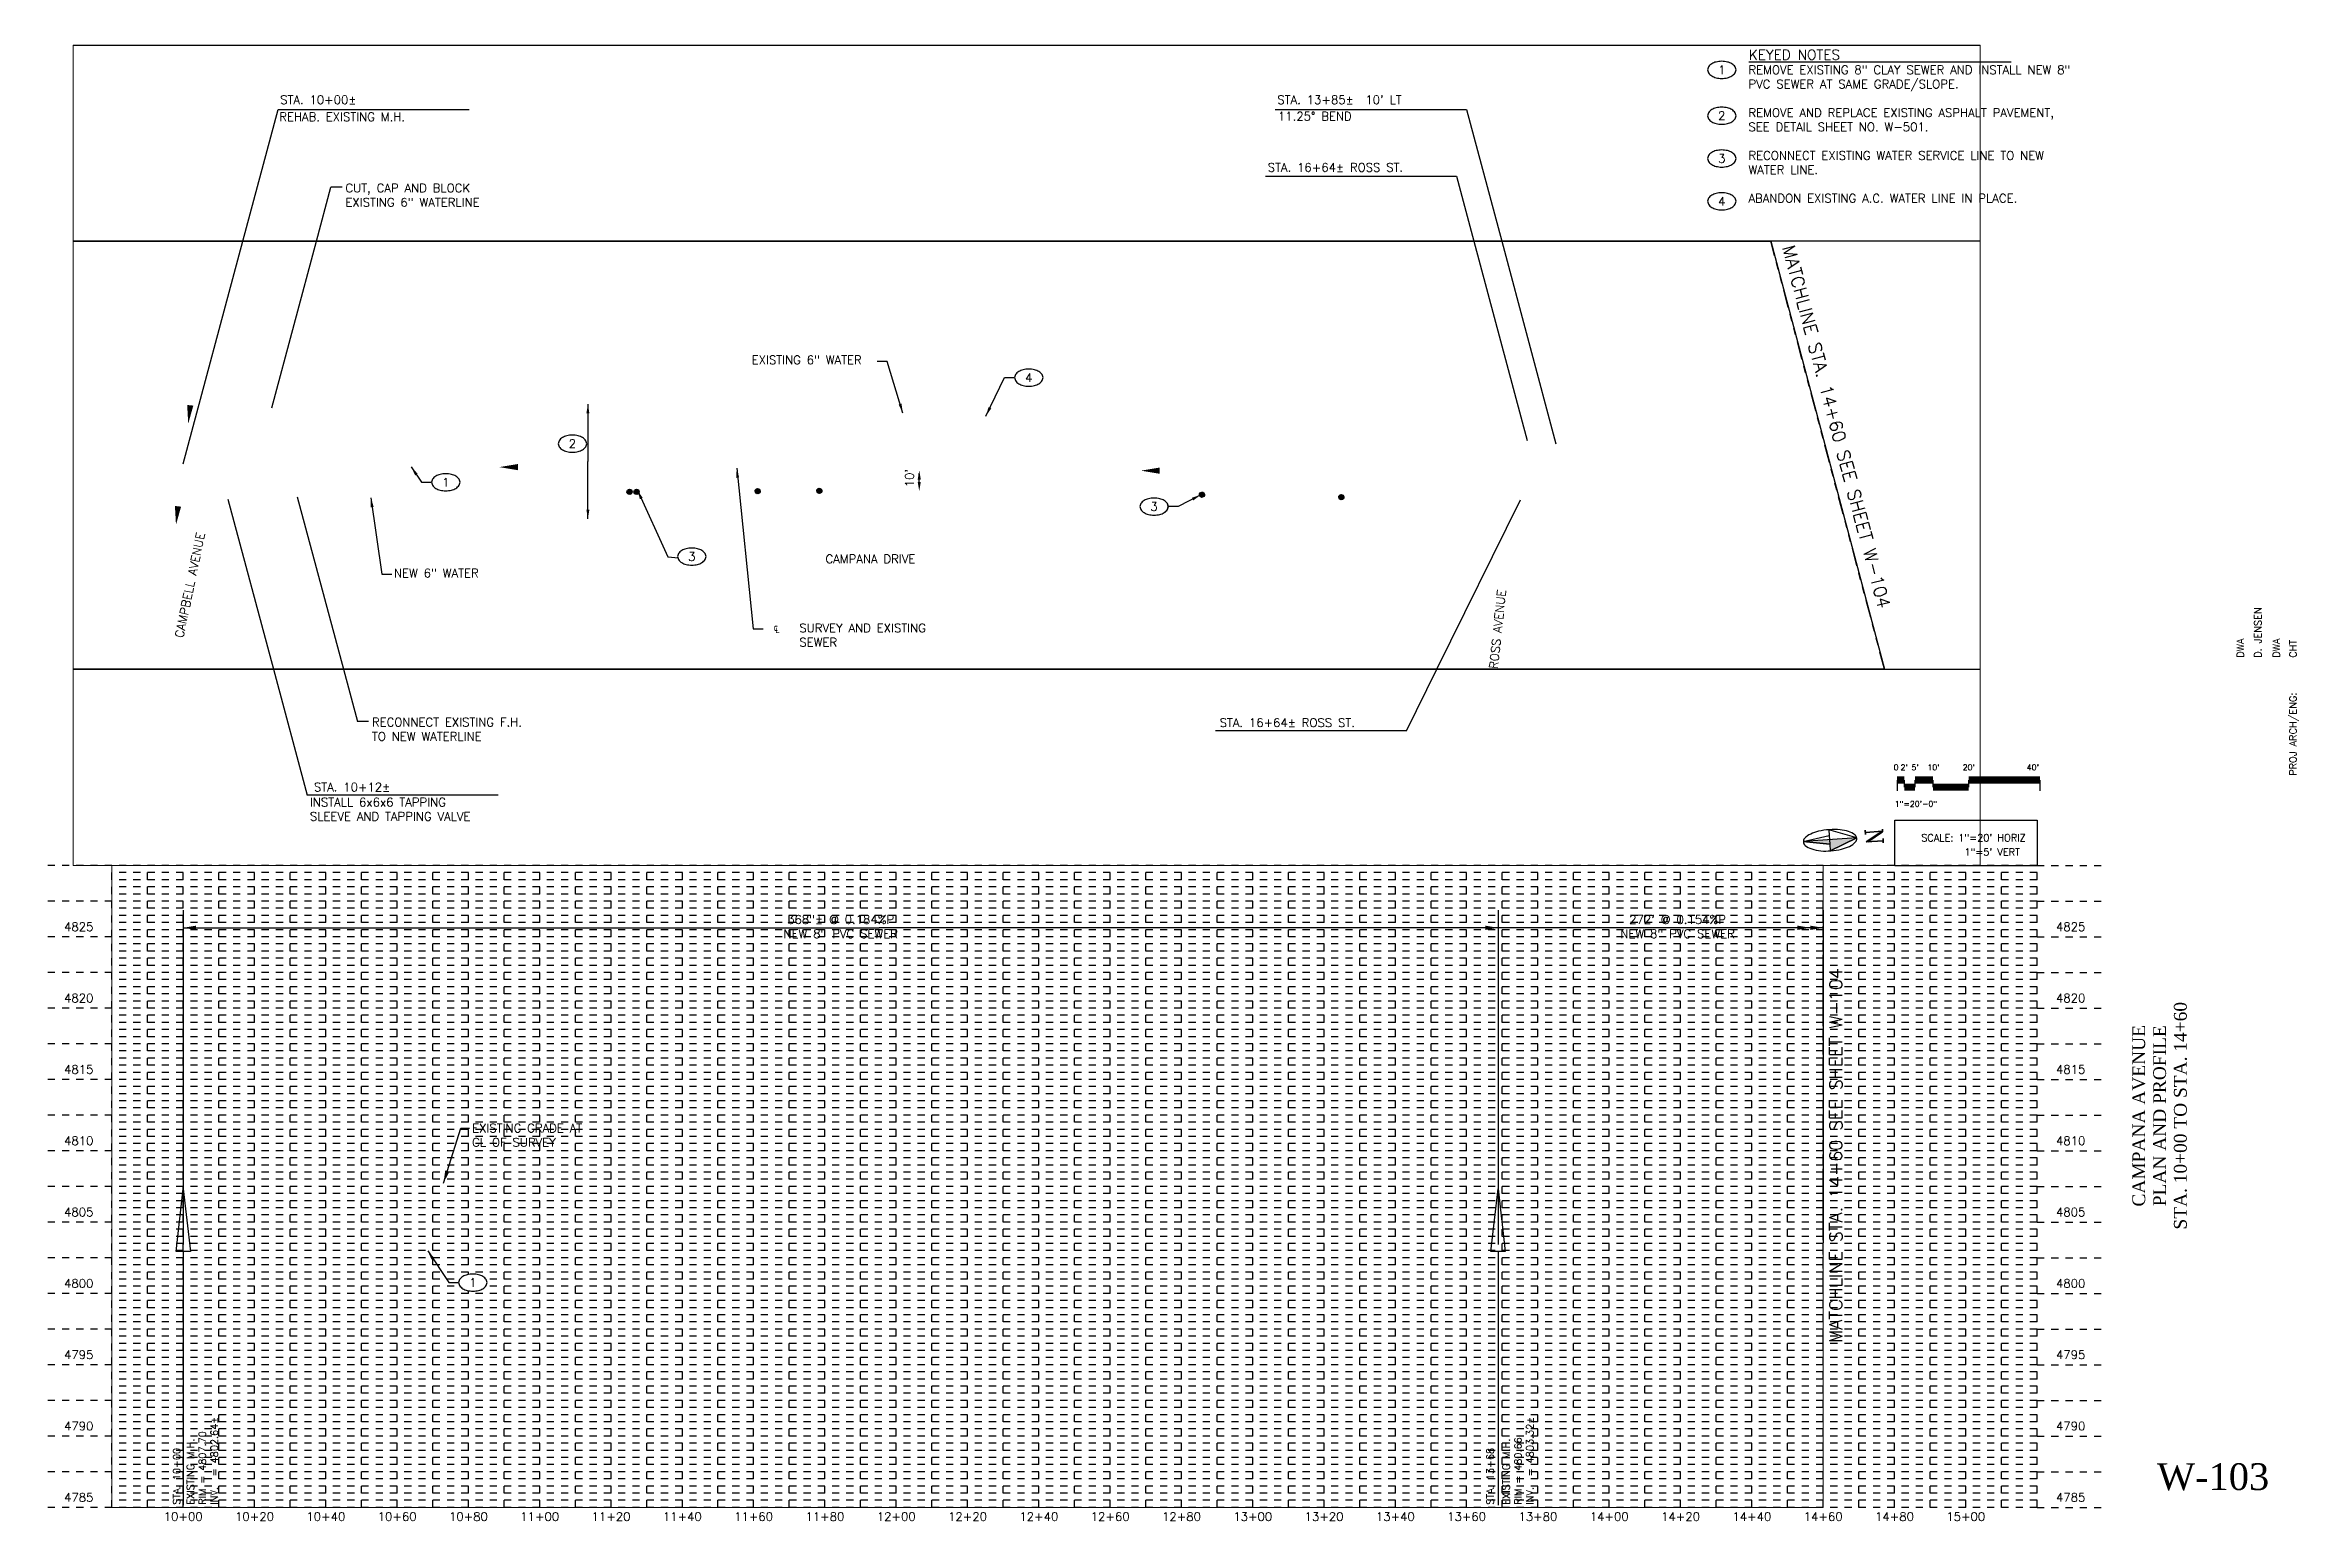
# Paper-space layout 'Layout1' of a CAD drawing. Extents: x 2.6 to 34.2, y 1.7 to 22.4.
# The model-space entities are those that its viewports show. They can reach past a viewport. Long polylines and large blocks are cut down to what shows.
import ezdxf
from ezdxf.enums import TextEntityAlignment as Align

# ---------------------------------------------------------------- set-up
doc = ezdxf.new("R2010")
doc.units = 0
doc.header["$MEASUREMENT"] = 0
doc.set_wipeout_variables(frame=1)
for name, pattern in [('2D3', [0.5625, 0.25, -0.0625, 0.0625, -0.0625, 0.0625, -0.0625]), ('CL3', [0.4375, 0.25, -0.0625, 0.0625, -0.0625]), ('GRID2', [0.033333, 0, -0.033333]), ('GRID3', [0.05, 0, -0.05]), ('GRID4', [0.1, 0, -0.1])]:
    doc.linetypes.add(name, pattern=pattern)
for name, color, linetype in [('C-TEXT-MISC-MEDI', 2, 'Continuous'), ('G-ANNO-GENL-HEVY', 3, 'Continuous'), ('G-ANNO-GENL-XHVY', 4, 'Continuous'), ('G-ANNO-NRTH-GEN1', 1, 'Continuous'), ('G-ANNO-NRTH-GEN4', 4, 'Continuous'), ('G-ANNO-NRTH-GENL-LITE', 1, 'Continuous'), ('G-ANNO-NRTH-TEXT-HEVY', 3, 'Continuous'), ('G-ANNO-PP-TEXT', 2, 'Continuous'), ('G-ANNO-SCL1', 1, 'Continuous'), ('G-ANNO-TXT1', 1, 'Continuous'), ('G-PANP-GRID-HALF', 2, 'GRID3'), ('G-PANP-GRID-INCH', 2, 'GRID2'), ('G-PANP-GRID-TNTH', 2, 'GRID4'), ('G-TTLB-TEXT-HEVY', 3, 'Continuous'), ('G-TTLB-TXT1', 1, 'Continuous'), ('G-TTLB-TXT3', 3, 'Continuous'), ('G-TTLB-TXT4', 4, 'Continuous')]:
    doc.layers.add(name, color=color, linetype=linetype)
doc.styles.add('10', font='ROMANS.shx', dxfattribs={"height": 0.1})
doc.styles.add('12', font='romans.shx', dxfattribs={"height": 6})
doc.styles.add('14', font='ROMANS.shx', dxfattribs={"height": 0.14})
doc.styles.add('18', font='ROMANS', dxfattribs={"height": 0.18})
doc.styles.add('18TTLBLK', font='times.ttf', dxfattribs={"height": 0.18})
doc.styles.add('24NORTH', font='COMPLEX', dxfattribs={"height": 0.24})
doc.styles.add('37TTLBLK', font='times.ttf', dxfattribs={"height": 0.375})
doc.styles.add('ROMANS', font='romans.shx')
doc.dimstyles.new('DIMS', dxfattribs={"dimtxt": 0.1, "dimasz": 2.6, "dimexe": 0.13, "dimexo": 0.0625, "dimgap": 0.09, "dimtad": 1, "dimdec": 4, "dimzin": 0, "dimdsep": 46, "dimlunit": 4, "dimtxsty": 'ROMANS', "dimcen": 0, "dimclrd": 256, "dimclre": 256, "dimclrt": 256, "dimazin": 0, "dimtfac": 1, "dimtdec": 4, "dimtofl": 0, "dimtmove": 0, "dimatfit": 3, "dimfxl": 1, "dimtolj": 1, "dimtzin": 0, "dimlwd": -1, "dimlwe": -1, "dimarcsym": 0})
doc.dimstyles.get("Standard").update_dxf_attribs({"dimtxt": 0.18, "dimasz": 0.18, "dimexe": 0.18, "dimexo": 0.0625, "dimgap": 0.09, "dimtad": 0, "dimtih": 1, "dimtoh": 1, "dimdec": 4, "dimzin": 0, "dimdsep": 46, "dimtxsty": 'Standard', "dimcen": 0.09, "dimadec": 0, "dimazin": 0, "dimtfac": 1, "dimtdec": 4, "dimtofl": 0, "dimtmove": 0, "dimatfit": 3, "dimfxl": 1, "dimtolj": 1, "dimtzin": 0, "dimarcsym": 0})

# ---------------------------------------------------------------- blocks, each defined once
blk = doc.blocks.new('GBLTK22A')
at = {"layer": 'G-TTLB-TXT1', "style": 'ROMANS'}
for tag, p in [('ARCH/ENGINEER', (34.139, 13.796)), ('DESIGNER', (33.4, 13.796)), ('CHECKER', (33.905, 13.796)), ('CAD', (33.647, 13.796)), ('PROJ_ARCH/ENG:', (34.139, 12.142))]:
    blk.add_attdef(tag, p, '', height=0.1, rotation=90, dxfattribs=at)
at = {"layer": 'G-TTLB-TXT3', "style": '18TTLBLK'}
for tag, p in [('TITLE-1', (31.927, 7.375)), ('TITLE-2', (32.219, 7.375)), ('TITLE-3', (32.51, 7.375))]:
    blk.add_attdef(tag, text='', height=0.18, rotation=90, dxfattribs=at).set_placement(p, align=Align.MIDDLE)
blk.add_attdef('XX_OF_XX', text='', height=0.18, dxfattribs=at).set_placement((33.312, 1.749), align=Align.MIDDLE)
at = {"layer": 'G-TTLB-TXT4', "style": '37TTLBLK'}
blk.add_attdef('X-XXX', text='', height=0.375, dxfattribs=at).set_placement((32.969, 2.314), align=Align.MIDDLE)
blk = doc.blocks.new('G__GRD22')
at = {"layer": 'G-PANP-GRID-HALF'}
for p, q in [((4, 1.884), (4, 10.884)), ((5, 1.884), (5, 10.884)), ((6, 1.884), (6, 10.884)), ((7, 1.884), (7, 10.884)), ((8, 1.884), (8, 10.884)), ((9, 1.884), (9, 10.884)), ((10, 1.884), (10, 10.884)), ((11, 1.884), (11, 10.884)), ((12, 1.884), (12, 10.884)), ((13, 1.884), (13, 10.884)), ((14, 1.884), (14, 10.884)), ((15, 1.884), (15, 10.884)), ((16, 1.884), (16, 10.884)), ((17, 1.884), (17, 10.884)), ((18, 1.884), (18, 10.884)), ((19, 1.884), (19, 10.884)), ((20, 1.884), (20, 10.884)), ((21, 1.884), (21, 10.884)), ((22, 1.884), (22, 10.884)), ((23, 1.884), (23, 10.884)), ((24, 1.884), (24, 10.884)), ((25, 1.884), (25, 10.884)), ((26, 1.884), (26, 10.884)), ((27, 1.884), (27, 10.884)), ((28, 1.884), (28, 10.884)), ((29, 1.884), (29, 10.884)), ((30, 1.884), (30, 10.884)), ((3.5, 10.384), (2.562, 10.384)), ((30.5, 10.384), (3.5, 10.384)), ((30.5, 10.384), (31.437, 10.384)), ((3.5, 9.384), (2.562, 9.384)), ((30.5, 9.384), (3.5, 9.384)), ((30.5, 9.384), (31.437, 9.384)), ((3.5, 8.384), (2.562, 8.384)), ((30.5, 8.384), (3.5, 8.384)), ((30.5, 8.384), (31.437, 8.384)), ((3.5, 7.384), (2.562, 7.384)), ((30.5, 7.384), (3.5, 7.384)), ((30.5, 7.384), (31.437, 7.384)), ((3.5, 6.384), (2.562, 6.384)), ((30.5, 6.384), (3.5, 6.384)), ((30.5, 6.384), (31.437, 6.384)), ((3.5, 5.384), (2.562, 5.384)), ((30.5, 5.384), (3.5, 5.384)), ((30.5, 5.384), (31.437, 5.384)), ((3.5, 4.384), (2.562, 4.384)), ((30.5, 4.384), (3.5, 4.384)), ((30.5, 4.384), (31.437, 4.384)), ((3.5, 3.384), (2.562, 3.384)), ((30.5, 3.384), (3.5, 3.384)), ((30.5, 3.384), (31.437, 3.384)), ((3.5, 2.384), (2.562, 2.384)), ((30.5, 2.384), (3.5, 2.384)), ((30.5, 2.384), (31.437, 2.384))]:
    blk.add_line(p, q, dxfattribs=at)
at = {"layer": 'G-PANP-GRID-INCH'}
for p, q in [((3.5, 10.884), (2.562, 10.884)), ((30.5, 10.884), (3.5, 10.884)), ((3.5, 1.884), (3.5, 10.884)), ((4.5, 1.884), (4.5, 10.884)), ((5.5, 1.884), (5.5, 10.884)), ((6.5, 1.884), (6.5, 10.884)), ((7.5, 1.884), (7.5, 10.884)), ((8.5, 1.884), (8.5, 10.884)), ((9.5, 1.884), (9.5, 10.884)), ((10.5, 1.884), (10.5, 10.884)), ((11.5, 1.884), (11.5, 10.884)), ((12.5, 1.884), (12.5, 10.884)), ((13.5, 1.884), (13.5, 10.884)), ((14.5, 1.884), (14.5, 10.884)), ((15.5, 1.884), (15.5, 10.884)), ((16.5, 1.884), (16.5, 10.884)), ((17.5, 1.884), (17.5, 10.884)), ((18.5, 1.884), (18.5, 10.884)), ((19.5, 1.884), (19.5, 10.884)), ((20.5, 1.884), (20.5, 10.884)), ((21.5, 1.884), (21.5, 10.884)), ((22.5, 1.884), (22.5, 10.884)), ((23.5, 1.884), (23.5, 10.884)), ((24.5, 1.884), (24.5, 10.884)), ((25.5, 1.884), (25.5, 10.884)), ((26.5, 1.884), (26.5, 10.884)), ((27.5, 1.884), (27.5, 10.884)), ((28.5, 1.884), (28.5, 10.884)), ((29.5, 1.884), (29.5, 10.884)), ((30.5, 1.884), (30.5, 10.884)), ((30.5, 10.884), (31.437, 10.884)), ((3.5, 9.884), (2.562, 9.884)), ((30.5, 9.884), (3.5, 9.884)), ((30.5, 9.884), (31.437, 9.884)), ((3.5, 8.884), (2.562, 8.884)), ((30.5, 8.884), (3.5, 8.884)), ((30.5, 8.884), (31.437, 8.884)), ((3.5, 7.884), (2.562, 7.884)), ((30.5, 7.884), (3.5, 7.884)), ((30.5, 7.884), (31.437, 7.884)), ((3.5, 6.884), (2.562, 6.884)), ((30.5, 6.884), (3.5, 6.884)), ((30.5, 6.884), (31.437, 6.884)), ((3.5, 5.884), (2.562, 5.884)), ((30.5, 5.884), (3.5, 5.884)), ((30.5, 5.884), (31.437, 5.884)), ((3.5, 4.884), (2.562, 4.884)), ((30.5, 4.884), (3.5, 4.884)), ((30.5, 4.884), (31.437, 4.884)), ((3.5, 3.884), (2.562, 3.884)), ((30.5, 3.884), (3.5, 3.884)), ((30.5, 3.884), (31.437, 3.884)), ((3.5, 2.884), (2.562, 2.884)), ((30.5, 2.884), (3.5, 2.884)), ((30.5, 2.884), (31.437, 2.884)), ((3.5, 1.884), (2.562, 1.884)), ((30.5, 1.884), (3.5, 1.884)), ((30.5, 1.884), (31.437, 1.884))]:
    blk.add_line(p, q, dxfattribs=at)
at = {"layer": 'G-PANP-GRID-TNTH'}
for p, q in [((30.5, 10.784), (3.5, 10.784)), ((30.5, 10.684), (3.5, 10.684)), ((30.5, 10.584), (3.5, 10.584)), ((30.5, 10.484), (3.5, 10.484)), ((30.5, 10.284), (3.5, 10.284)), ((30.5, 10.184), (3.5, 10.184)), ((30.5, 10.084), (3.5, 10.084)), ((30.5, 9.984), (3.5, 9.984)), ((30.5, 9.784), (3.5, 9.784)), ((30.5, 9.684), (3.5, 9.684)), ((30.5, 9.584), (3.5, 9.584)), ((30.5, 9.484), (3.5, 9.484)), ((30.5, 9.284), (3.5, 9.284)), ((30.5, 9.184), (3.5, 9.184)), ((30.5, 9.084), (3.5, 9.084)), ((30.5, 8.984), (3.5, 8.984)), ((30.5, 8.784), (3.5, 8.784)), ((30.5, 8.684), (3.5, 8.684)), ((30.5, 8.584), (3.5, 8.584)), ((30.5, 8.484), (3.5, 8.484)), ((30.5, 8.284), (3.5, 8.284)), ((30.5, 8.184), (3.5, 8.184)), ((30.5, 8.084), (3.5, 8.084)), ((30.5, 7.984), (3.5, 7.984)), ((30.5, 7.784), (3.5, 7.784)), ((30.5, 7.684), (3.5, 7.684)), ((30.5, 7.584), (3.5, 7.584)), ((30.5, 7.484), (3.5, 7.484)), ((30.5, 7.284), (3.5, 7.284)), ((30.5, 7.184), (3.5, 7.184)), ((30.5, 7.084), (3.5, 7.084)), ((30.5, 6.984), (3.5, 6.984)), ((30.5, 6.784), (3.5, 6.784)), ((30.5, 6.684), (3.5, 6.684)), ((30.5, 6.584), (3.5, 6.584)), ((30.5, 6.484), (3.5, 6.484)), ((30.5, 6.284), (3.5, 6.284)), ((30.5, 6.184), (3.5, 6.184)), ((30.5, 6.084), (3.5, 6.084)), ((30.5, 5.984), (3.5, 5.984)), ((30.5, 5.784), (3.5, 5.784)), ((30.5, 5.684), (3.5, 5.684)), ((30.5, 5.584), (3.5, 5.584)), ((30.5, 5.484), (3.5, 5.484)), ((30.5, 5.284), (3.5, 5.284)), ((30.5, 5.184), (3.5, 5.184)), ((30.5, 5.084), (3.5, 5.084)), ((30.5, 4.984), (3.5, 4.984)), ((30.5, 4.784), (3.5, 4.784)), ((30.5, 4.684), (3.5, 4.684)), ((30.5, 4.584), (3.5, 4.584)), ((30.5, 4.484), (3.5, 4.484)), ((30.5, 4.284), (3.5, 4.284)), ((30.5, 4.184), (3.5, 4.184)), ((30.5, 4.084), (3.5, 4.084)), ((30.5, 3.984), (3.5, 3.984)), ((30.5, 3.784), (3.5, 3.784)), ((30.5, 3.684), (3.5, 3.684)), ((30.5, 3.584), (3.5, 3.584)), ((30.5, 3.484), (3.5, 3.484)), ((30.5, 3.284), (3.5, 3.284)), ((30.5, 3.184), (3.5, 3.184)), ((30.5, 3.084), (3.5, 3.084)), ((30.5, 2.984), (3.5, 2.984)), ((30.5, 2.784), (3.5, 2.784)), ((30.5, 2.684), (3.5, 2.684)), ((30.5, 2.584), (3.5, 2.584)), ((30.5, 2.484), (3.5, 2.484)), ((30.5, 2.284), (3.5, 2.284)), ((30.5, 2.184), (3.5, 2.184)), ((30.5, 2.084), (3.5, 2.084)), ((30.5, 1.984), (3.5, 1.984))]:
    blk.add_line(p, q, dxfattribs=at)
blk = doc.blocks.new('MCA North')
at = {"layer": 'G-ANNO-NRTH-GEN1'}
h = blk.add_hatch(color=256, dxfattribs=at)
h.dxf.hatch_style = 1
h.paths.add_polyline_path([(-0.002, -0.369), (0.062, 0), (0.154, 0), (-0.002, 0.381)])
for p, q in [((-0.002, 0.381), (-0.142, 0)), ((-0.002, 0.381), (0.154, 0)), ((-0.002, 0.381), (-0.002, -0.369)), ((-0.142, 0), (-0.062, 0)), ((-0.062, 0), (0.062, 0)), ((0.062, 0), (-0.002, -0.369)), ((0.062, 0), (0.154, 0)), ((-0.002, -0.369), (-0.062, 0))]:
    blk.add_line(p, q, dxfattribs=at)
blk.add_lwpolyline([(-0.002, -0.369), (0.062, 0), (0.154, 0), (-0.002, 0.381)], close=True, dxfattribs=at)
at = {"layer": 'G-ANNO-NRTH-GEN4'}
blk.add_lwpolyline([(0.006, -0.369, 0.205137), (0.054, -0.349, 0.096653), (0.111, -0.259, 0.053537), (0.146, -0.132, 0.051219), (0.154, 0.006, 0.040552), (0.142, 0.159, 0.053537), (0.111, 0.272, 0.096653), (0.054, 0.361, 0.205137), (0.006, 0.382, 0.205137), (-0.042, 0.361, 0.096653), (-0.099, 0.272, 0.053537), (-0.13, 0.159, 0.040552), (-0.142, 0.006, 0.040552), (-0.13, -0.147, 0.053537), (-0.099, -0.259, 0.096653), (-0.042, -0.349, 0.205137)], format="xyb", close=True, dxfattribs=at)
at = {"layer": 'G-ANNO-NRTH-TEXT-HEVY', "style": '24NORTH'}
blk.add_text('N', height=0.24, dxfattribs=at).set_placement((-0.002, 0.629), align=Align.MIDDLE)
blk = doc.blocks.new('20 Feet')
at = {"layer": 'G-ANNO-SCL1'}
for p, q in [((0, 0.151), (0, 0)), ((0.1, 0.151), (0.1, 0.05)), ((0.25, 0.151), (0.25, 0.05)), ((0.503, 0.151), (0.503, 0.05)), ((1.003, 0.151), (1.003, 0.05)), ((2.003, 0.151), (2.003, 0))]:
    blk.add_line(p, q, dxfattribs=at)
at = {"layer": 'G-ANNO-SCL1', "const_width": 0.1}
for points in [[(0, 0.151), (0.1, 0.151)], [(0.1, 0.05), (0.25, 0.05)], [(0.25, 0.151), (0.5, 0.151)], [(0.253, 0.151), (0.503, 0.151)], [(0.503, 0.05), (1.003, 0.05)], [(1.003, 0.151), (2.003, 0.151)]]:
    blk.add_lwpolyline(points, dxfattribs=at)
at = {"layer": 'G-ANNO-SCL1', "style": 'ROMANS'}
for s, p in [('0', (-0.048, 0.288)), ("2'", (0.049, 0.288)), ("5'", (0.202, 0.288)), ("10'", (0.425, 0.288)), ("20'", (0.92, 0.288)), ("40'", (1.819, 0.288))]:
    blk.add_text(s, height=0.08, dxfattribs=at).set_placement(p)
at = {"layer": 'G-ANNO-TXT1', "style": 'ROMANS'}
blk.add_text('1"=20\'-0"', height=0.08, dxfattribs=at).set_placement((-0.034, -0.223))
blk = doc.blocks.new('ELLNOTE')
blk.add_lwpolyline([(-0.3, -0.06, 0.060974), (-0.22, -0.05, 0.074343), (-0.159, -0.025, 0.106943), (-0.113, 0.018), (-0.1, 0.06), (-0.113, 0.102, 0.106943), (-0.159, 0.145, 0.074343), (-0.22, 0.17, 0.060974), (-0.3, 0.18, 0.060974), (-0.38, 0.17, 0.074343), (-0.441, 0.145, 0.106943), (-0.487, 0.102), (-0.5, 0.06), (-0.487, 0.018, 0.106943), (-0.441, -0.025, 0.074343), (-0.38, -0.05, 0.060974)], format="xyb", close=True)
at = {"style": '12'}
blk.add_attdef('NOTE', text='', height=0.12, dxfattribs=at).set_placement((-0.3, 0.06), align=Align.MIDDLE)

msp = doc.modelspace()

# ---------------------------------------------------------------- hatches: boundary and pattern name
at = {"layer": 'G-ANNO-PP-TEXT'}
h = msp.add_hatch(dxfattribs=at)
h.set_pattern_fill('ANSI31', color=256)
h.set_pattern_definition([(45, (558.00155, -149.24165), (-0.088388347648, 0.088388347648), [])])
h.paths.add_polyline_path([(486294.94, 333918.57, 1), (486296.36, 333918.57, 1)])
h = msp.add_hatch(dxfattribs=at)
h.set_pattern_fill('ANSI31', color=256)
h.set_pattern_definition([(45, (554.64736, -188.19317), (-0.088388347648, 0.088388347648), [])])
h.paths.add_polyline_path([(486291.59, 333879.62, 1), (486293.01, 333879.62, 1)])
h = msp.add_hatch(dxfattribs=at)
h.set_pattern_fill('ANSI31', color=256)
h.set_pattern_definition([(45, (546.24105, -295.21813), (-0.088388347648, 0.088388347648), [])])
h.paths.add_polyline_path([(486283.18, 333772.6, 1), (486284.6, 333772.6, 1)])
h = msp.add_hatch(dxfattribs=at)
h.set_pattern_fill('ANSI31', color=256)
h.set_pattern_definition([(45, (545.15873, -312.47034), (-0.088388347648, 0.088388347648), [])])
h.paths.add_polyline_path([(486282.1, 333755.35, 1), (486283.52, 333755.35, 1)])
h = msp.add_hatch(dxfattribs=at)
h.set_pattern_fill('ANSI31', color=256)
h.set_pattern_definition([(45, (542.90021, -348.34662), (-0.088388347648, 0.088388347648), [])])
h.paths.add_polyline_path([(486279.84, 333719.47, 1), (486281.26, 333719.47, 1)])
h = msp.add_hatch(dxfattribs=at)
h.set_pattern_fill('ANSI31', color=256)
h.set_pattern_definition([(45, (543.03432, -346.38687), (-0.088388347648, 0.088388347648), [])])
h.paths.add_polyline_path([(486279.97, 333721.43, 1), (486281.4, 333721.43, 1)])

# ---------------------------------------------------------------- linework, layer by layer
for points in [[(486292.41, 333864.53), (486292.83, 333863.27), (486293.62, 333862.31), (486294.44, 333861.99), (486295.3, 333862.19), (486296.21, 333863.04), (486296.8, 333864.23), (486297.11, 333865.82), (486297.02, 333867.43), (486296.6, 333868.69), (486295.81, 333869.65), (486294.99, 333869.97), (486294.13, 333869.76), (486293.21, 333868.92), (486292.62, 333867.73), (486292.32, 333866.14)], [(486253.94, 333831.94), (486254.36, 333830.68), (486255.15, 333829.72), (486255.97, 333829.4), (486256.83, 333829.6), (486257.75, 333830.45), (486258.34, 333831.64), (486258.64, 333833.22), (486258.55, 333834.83), (486258.13, 333836.09), (486257.34, 333837.06), (486256.52, 333837.38), (486255.66, 333837.17), (486254.75, 333836.32), (486254.16, 333835.14), (486253.85, 333833.55)], [(486297.54, 333734.2), (486297.96, 333732.95), (486298.75, 333731.98), (486299.58, 333731.66), (486300.44, 333731.87), (486301.35, 333732.71), (486301.94, 333733.9), (486302.25, 333735.49), (486302.16, 333737.1), (486301.74, 333738.36), (486300.95, 333739.32), (486300.12, 333739.64), (486299.26, 333739.44), (486298.35, 333738.59), (486297.76, 333737.4), (486297.46, 333735.82)], [(486272.05, 333666.78), (486272.47, 333665.52), (486273.26, 333664.55), (486274.08, 333664.23), (486274.94, 333664.44), (486275.86, 333665.29), (486276.44, 333666.48), (486276.75, 333668.06), (486276.66, 333669.67), (486276.24, 333670.93), (486275.45, 333671.9), (486274.63, 333672.22), (486273.77, 333672.01), (486272.86, 333671.16), (486272.27, 333669.97), (486271.96, 333668.39)]]:
    msp.add_lwpolyline(points, close=True)
for points, elevation in [([(488680.34, 333849.33), (488679.11, 333848.82), (488678.2, 333847.97), (488677.94, 333847.13), (488678.2, 333846.28), (488679.11, 333845.43), (488680.34, 333844.92), (488681.94, 333844.73), (488683.54, 333844.92), (488684.77, 333845.43), (488685.68, 333846.28), (488685.94, 333847.13), (488685.68, 333847.97), (488684.77, 333848.82), (488683.54, 333849.33), (488681.94, 333849.53)], 2404.71), ([(486263.68, 333702.96), (486264.1, 333701.7), (486264.89, 333700.74), (486265.71, 333700.42), (486266.57, 333700.62), (486267.49, 333701.47), (486268.08, 333702.66), (486268.38, 333704.24), (486268.3, 333705.86), (486267.87, 333707.11), (486267.09, 333708.08), (486266.26, 333708.4), (486265.4, 333708.19), (486264.49, 333707.35), (486263.9, 333706.16), (486263.59, 333704.57)], -2705.3)]:
    msp.add_lwpolyline(points, close=True, dxfattribs=dict(elevation=elevation))
at = {"layer": 'Defpoints', "elevation": -2705.3}
for points in [[(486236.33, 334102.2), (486199.81, 333568.56), (486144.92, 333572.31), (486181.44, 334105.95)], [(486410.94, 334090.25), (486374.42, 333556.61), (486319.53, 333560.36), (486356.05, 334094)], [(486199.81, 333568.56), (486232.32, 334043.62), (486354.22, 334067.26), (486319.53, 333560.36)]]:
    msp.add_lwpolyline(points, close=True, dxfattribs=at)
at = {"layer": 'G-ANNO-GENL-HEVY'}
for p, q in [((486189.6, 333960.98), (486284.86, 333979.64)), ((486208.09, 333956.93), (486283.42, 333971.68)), ((486362.29, 333932.33), (486299.81, 333968.68)), ((486185.94, 333907.51), (486189.6, 333960.98)), ((486204.43, 333903.46), (486208.09, 333956.93)), ((486362.29, 333932.33), (486358.63, 333878.86)), ((486166.83, 333628.46), (486170.49, 333681.92)), ((486362.94, 333676.94, 4807.5), (486359.28, 333623.48, 4807.5)), ((486189.86, 333644.87), (486189.64, 333641.73)), ((486250.23, 333620.97), (486189.64, 333641.73)), ((486275.62, 333626.39), (486339.56, 333638.92)), ((486339.78, 333642.06), (486339.56, 333638.92)), ((486264.12, 333595.12), (486166.83, 333628.46)), ((486274.87, 333606.94, 4807.5), (486359.28, 333623.48, 4807.5))]:
    msp.add_line(p, q, dxfattribs=at)
msp.add_lwpolyline([(486283.34, 333800.74), (486280.93, 333800.91)], dxfattribs=at)
for points in [[(486285.64, 333868.15), (486284.42, 333863.02), (486283.91, 333868.27)], [(486282.63, 333800.35), (486280.07, 333800.96), (486282.69, 333801.22)], [(486283.36, 333801.17), (486285.93, 333800.56), (486283.31, 333800.31)], [(486272.35, 333688.64), (486271.13, 333683.51), (486270.62, 333688.76)], [(486248.07, 333599.05), (486253.04, 333597.28), (486247.77, 333597.34)], [(486276.1, 333593.69), (486281.07, 333591.92), (486275.79, 333591.98)]]:
    msp.add_solid(points, dxfattribs=at)
at = {"layer": 'G-ANNO-NRTH-GENL-LITE', "color": 2, "linetype": 'CL3'}
for p, q in [((488600.68, 333951.61), (488600.68, 333857.86, 2404.71)), ((488969.51, 333951.61), (488969.51, 333857.86)), ((489060.68, 333951.61), (489060.68, 333858.25)), ((488600.68, 333855.86, 2404.71), (488600.68, 333784.74)), ((488969.51, 333855.86), (488969.51, 333784.74))]:
    msp.add_line(p, q, dxfattribs=at)
at = {"layer": 'G-ANNO-PP-TEXT'}
for p, q in [((488600.68, 333950.36), (488600.68, 333943.02)), ((488969.51, 333950.36), (488969.51, 333943.02)), ((489060.68, 333950.36), (489060.68, 333943.02)), ((488600.68, 333946.62), (488795.9, 333946.62)), ((488969.51, 333946.62, 59.46), (488795.9, 333946.62)), ((489060.68, 333946.62, 59.46), (488969.51, 333946.62))]:
    msp.add_line(p, q, dxfattribs=at)
msp.add_lwpolyline([(488598.68, 333855.86), (488600.68, 333873.42), (488602.68, 333855.86)], close=True, dxfattribs=at)
at = {"layer": 'G-ANNO-PP-TEXT', "elevation": 2404.71}
msp.add_lwpolyline([(488967.51, 333855.86), (488969.51, 333873.42), (488971.51, 333855.86)], close=True, dxfattribs=at)
at = {"layer": 'G-ANNO-PP-TEXT'}
for centre in [(486295.65, 333918.57), (486292.3, 333879.62), (486283.89, 333772.6), (486282.81, 333755.35), (486280.55, 333719.47), (486280.68, 333721.43)]:
    msp.add_circle(centre, 0.713, dxfattribs=at)
for points in [[(488604.28, 333947.22), (488604.28, 333946.02), (488600.68, 333946.62)], [(488965.91, 333947.22), (488965.91, 333946.02), (488969.51, 333946.62)], [(489053.48, 333947.22), (489053.48, 333946.02), (489057.08, 333946.62)], [(489057.08, 333947.22), (489057.08, 333946.02), (489060.68, 333946.62)]]:
    msp.add_solid(points, dxfattribs=at)

# ---------------------------------------------------------------- texts
at = {"layer": 'G-ANNO-GENL-HEVY', "style": '12'}
for s, rotation, p in [('ROSS AVENUE', 170.09461, (486346.82, 333959.02)), ('STA. 16+64%%P ROSS ST.', 86.084, (486357.62, 333880.09)), ('CAMPANA DRIVE', 86.084, (486304.26, 333772.95)), ('REHAB. EXISTING M.H.', 86.084, (486170.13, 333628.53)), ('CAMPBELL AVENUE', 164.29097, (486313.01, 333591.73))]:
    msp.add_text(s, height=2.4, rotation=rotation, dxfattribs=at).set_placement(p)
at = {"layer": 'G-ANNO-GENL-HEVY', "char_height": 2.4, "width": 39.1554, "style": '12'}
for s, insert, attachment_point in [('\\A1;368"%%P @ 0.184%%%P\\PNEW 8" PVC SEWER', (488785.1, 333950.14), 2), ('\\A1;272\' @ 0.154%%%P\\PNEW 8" PVC SEWER', (489019.85, 333950.14), 2), ('EXISTING GRADE AT CL OF SURVEY', (488681.72, 333891.66), 1)]:
    msp.add_mtext(s, dxfattribs=dict(at, insert=insert, attachment_point=attachment_point))
at = {"layer": 'G-ANNO-GENL-HEVY', "char_height": 2.4, "attachment_point": 1, "style": '12'}
for s, insert, width, rotation in [("STA. 13+85%%P  10' LT", (486182.09, 333908.35), 46.9472, 86.084), ('STA. 16+64%%P ROSS ST.', (486200.82, 333904.36), 45.847, 86.084), ('11.25%%D BEND', (486186.7, 333908.2), 53.9872, 86.084), ("10'", (486284.53, 333796.7, 2404.71), 53.9872, 176.085), ('\\pi-7.2,l9.6,t9.6;℄^ISURVEY AND EXISTING SEWER', (486320.03, 333754.9), 53.9872, 86.084), ('EXISTING 6" WATER', (486244.79, 333756.27), 53.9872, 86.084), ('CUT, CAP AND BLOCK EXISTING 6" WATERLINE', (486188.93, 333645.87), 49.5438, 86.084), ('RECONNECT EXISTING F.H. TO NEW WATERLINE', (486338.85, 333643.06), 49.5438, 86.084), ('NEW 6" WATER', (486297.56, 333652.08), 53.9872, 86.084), ('INSTALL 6x6x6 TAPPING SLEEVE AND TAPPING VALVE', (486360.04, 333624.16, 4807.5), 53.9872, 86.084), ('STA. 10+00%%P', (486162.99, 333629.29), 46.9472, 86.084), ('STA. 10+12%%P', (486355.9, 333625.58, 4807.5), 28.4452, 86.084)]:
    msp.add_mtext(s, dxfattribs=dict(at, insert=insert, width=width, rotation=rotation))
at = {"layer": 'G-ANNO-NRTH-GENL-LITE', "color": 2, "style": '10'}
for s, p in [('STA. 10+00', (488599.86, 333784.83)), ('STA. 13+68', (488968.29, 333784.83))]:
    msp.add_text(s, height=2, rotation=90, dxfattribs=at).set_placement(p)
at = {"layer": 'G-ANNO-NRTH-GENL-LITE', "color": 2, "char_height": 2, "width": 36.1598, "attachment_point": 1, "rotation": 90, "style": '10'}
for s, insert in [('EXISTING M.H.\\PRIM = 4807.70\\PINV.^I= 4802.64%%P', (488601.71, 333784.83)), ('EXISTING M.H.\\PRIM = 480.66\\PINV.^I= 4803.32%%P', (488970.75, 333784.83))]:
    msp.add_mtext(s, dxfattribs=dict(at, insert=insert))

# ---------------------------------------------------------------- leaders
at = {"layer": 'G-ANNO-GENL-HEVY'}
for points in [[(486263.73, 333797.45), (486249.05, 333794.02), (486248.86, 333791.25)], [(486276.01, 333749.91), (486321.28, 333751.44), (486321.47, 333754.21)], [(486255.22, 333709.5, -2705.3), (486271.26, 333708.4, -2705.3)], [(486287.3, 333707.3, -2705.3), (486271.26, 333708.4, -2705.3)], [(486277.28, 333646.96), (486298.81, 333648.61), (486299, 333651.38)]]:
    msp.add_leader(points, dimstyle='DIMS', dxfattribs=at)
at = {"layer": 'G-ANNO-PP-TEXT'}
msp.add_leader([(488673.67, 333874.99), (488678.51, 333890.41), (488680.94, 333890.41)], dimstyle='Standard', override={"dimscale": 20}, dxfattribs=at)

# ---------------------------------------------------------------- next in the draw order: wipeouts: each hides what was drawn before it
for points in [[(486292.41, 333864.53), (486292.83, 333863.27), (486293.62, 333862.31), (486294.44, 333861.99), (486295.3, 333862.19), (486296.21, 333863.04), (486296.8, 333864.23), (486297.11, 333865.82), (486297.02, 333867.43), (486296.6, 333868.69), (486295.81, 333869.65), (486294.99, 333869.97), (486294.13, 333869.76), (486293.21, 333868.92), (486292.62, 333867.73), (486292.32, 333866.14)], [(486253.94, 333831.94), (486254.36, 333830.68), (486255.15, 333829.72), (486255.97, 333829.4), (486256.83, 333829.6), (486257.75, 333830.45), (486258.34, 333831.64), (486258.64, 333833.22), (486258.55, 333834.83), (486258.13, 333836.09), (486257.34, 333837.06), (486256.52, 333837.38), (486255.66, 333837.17), (486254.75, 333836.32), (486254.16, 333835.14), (486253.85, 333833.55)], [(486297.54, 333734.2), (486297.96, 333732.95), (486298.75, 333731.98), (486299.58, 333731.66), (486300.44, 333731.87), (486301.35, 333732.71), (486301.94, 333733.9), (486302.25, 333735.49), (486302.16, 333737.1), (486301.74, 333738.36), (486300.95, 333739.32), (486300.12, 333739.64), (486299.26, 333739.44), (486298.35, 333738.59), (486297.76, 333737.4), (486297.46, 333735.82)], [(486272.05, 333666.78), (486272.47, 333665.52), (486273.26, 333664.55), (486274.08, 333664.23), (486274.94, 333664.44), (486275.86, 333665.29), (486276.44, 333666.48), (486276.75, 333668.06), (486276.66, 333669.67), (486276.24, 333670.93), (486275.45, 333671.9), (486274.63, 333672.22), (486273.77, 333672.01), (486272.86, 333671.16), (486272.27, 333669.97), (486271.96, 333668.39)]]:
    msp.add_wipeout(points)
for points, z in [([(488680.34, 333849.33), (488679.11, 333848.82), (488678.2, 333847.97), (488677.94, 333847.13), (488678.2, 333846.28), (488679.11, 333845.43), (488680.34, 333844.92), (488681.94, 333844.73), (488683.54, 333844.92), (488684.77, 333845.43), (488685.68, 333846.28), (488685.94, 333847.13), (488685.68, 333847.97), (488684.77, 333848.82), (488683.54, 333849.33), (488681.94, 333849.53)], 2404.71), ([(486263.68, 333702.96), (486264.1, 333701.7), (486264.89, 333700.74), (486265.71, 333700.42), (486266.57, 333700.62), (486267.49, 333701.47), (486268.08, 333702.66), (486268.38, 333704.24), (486268.3, 333705.86), (486267.87, 333707.11), (486267.09, 333708.08), (486266.26, 333708.4), (486265.4, 333708.19), (486264.49, 333707.35), (486263.9, 333706.16), (486263.59, 333704.57)], -2705.3)]:
    msp.add_wipeout(points).translate(0, 0, z)

# ---------------------------------------------------------------- next in the draw order: block references
at = {"layer": 'G-ANNO-GENL-HEVY', "rotation": 86.08399999999999}
for p, xscale, yscale, zscale, values in [((486296.32, 333871.88), 19.99999999999999, 19.99999999999999, 19.99999999999999, {'NOTE': '3'}), ((486257.85, 333839.29), 19.99999999999999, 19.99999999999999, 19.99999999999999, {'NOTE': '4'}), ((486301.46, 333741.56), 19.99999999999997, 19.99999999999997, 19.99999999999997, {'NOTE': '3'}), ((486267.59, 333710.31, -2705.3), 19.99999999999998, 19.99999999999998, 19.99999999999998, {'NOTE': '2'}), ((486275.96, 333674.13), 19.99999999999999, 19.99999999999999, 19.99999999999999, {'NOTE': '1'})]:
    msp.add_blockref('ELLNOTE', p, dxfattribs=dict(at, xscale=xscale, yscale=yscale, zscale=zscale)).add_auto_attribs(values)
at = {"layer": 'G-ANNO-GENL-HEVY', "xscale": 20, "yscale": 20, "zscale": 20}
msp.add_blockref('ELLNOTE', (488687.94, 333845.93, 2404.71), dxfattribs=at).add_auto_attribs({'NOTE': '1'})

# ---------------------------------------------------------------- next in the draw order: leaders
at = {"layer": 'G-ANNO-GENL-HEVY'}
for points in [[(486292.33, 333879.27), (486295.18, 333872.74), (486294.99, 333869.97)], [(486266.2, 333820.62), (486255.78, 333826.62), (486255.97, 333829.4)], [(486280.21, 333721.72), (486299.48, 333728.91), (486299.94, 333731.9)], [(486269.4, 333658.86), (486273.89, 333661.46), (486274.08, 333664.23)]]:
    msp.add_leader(points, dimstyle='DIMS', dxfattribs=at)
msp.add_leader([(488669.25, 333856.01, 2404.71), (488675.16, 333847.13, 2404.71), (488677.94, 333847.13, 2404.71)], dimstyle='DIMS', override={"dimscale": 1}, dxfattribs=at)

psp = doc.layouts.get("Layout1")

# ---------------------------------------------------------------- linework, layer by layer
at = {"layer": 'C-TEXT-MISC-MEDI'}
for p, q in [((28.504, 11.521), (30.5, 11.521)), ((28.504, 10.884), (28.504, 11.521)), ((30.5, 11.521), (30.5, 10.884)), ((28.504, 10.884), (30.5, 10.884))]:
    psp.add_line(p, q, dxfattribs=at)
at = {"layer": 'G-ANNO-GENL-XHVY', "linetype": '2D3'}
for p, q in [((28.36, 13.635), (26.764, 19.635)), ((27.5, 4.132), (27.5, 10.341))]:
    psp.add_line(p, q, dxfattribs=at)

# ---------------------------------------------------------------- block references
psp.add_blockref('GBLTK22A', (0, 0)).add_auto_attribs({'TITLE-1': 'CAMPANA AVENUE', 'TITLE-2': 'PLAN AND PROFILE', 'TITLE-3': 'STA. 10+00 TO STA. 14+60', 'X-XXX': 'W-103', 'DESIGNER': 'DWA', 'CAD': 'D. JENSEN', 'CHECKER': 'DWA', 'PROJ_ARCH/ENG:': 'PROJ ARCH/ENG:', 'ARCH/ENGINEER': 'CHT'})
for name, p in [('20 Feet', (28.537, 11.931)), ('G__GRD22', (0, 0))]:
    psp.add_blockref(name, p)
at = {"rotation": 273.9163642575055}
psp.add_blockref('MCA North', (27.59, 11.244), dxfattribs=at)
at = {"layer": 'G-ANNO-GENL-HEVY'}
for p, values in [((26.378, 21.979), {'NOTE': '1'}), ((26.378, 21.336), {'NOTE': '2'}), ((26.378, 20.736), {'NOTE': '3'}), ((26.378, 20.136), {'NOTE': '4'})]:
    psp.add_blockref('ELLNOTE', p, dxfattribs=at).add_auto_attribs(values)

# ---------------------------------------------------------------- texts
at = {"layer": 'C-TEXT-MISC-MEDI', "style": 'ROMANS'}
for s, p in [('SCALE: 1"=20\' HORIZ', (30.342, 11.192)), ('1"=5\' VERT', (30.26, 10.994))]:
    psp.add_text(s, height=0.1, dxfattribs=at).set_placement(p, align=Align.BOTTOM_RIGHT)
at = {"layer": 'G-ANNO-GENL-HEVY', "style": '14'}
psp.add_text('%%UKEYED NOTES                         ', height=0.14, dxfattribs=at).set_placement((26.458, 22.181))
at = {"layer": 'G-ANNO-GENL-HEVY', "insert": (26.452, 22.099), "char_height": 0.12, "width": 4.90599, "attachment_point": 1, "style": '12'}
psp.add_mtext('REMOVE EXISTING 8" CLAY SEWER AND INSTALL NEW 8" PVC SEWER AT SAME GRADE/SLOPE.\\P\\PREMOVE AND REPLACE EXISTING ASPHALT PAVEMENT, SEE DETAIL SHEET NO. W-501.\\P\\PRECONNECT EXISTING WATER SERVICE LINE TO NEW WATER LINE.\\P\\PABANDON EXISTING A.C. WATER LINE IN PLACE.', dxfattribs=at)
at = {"layer": 'G-ANNO-GENL-XHVY', "style": '18'}
for rotation, p in [(284.8915, (26.923, 19.552)), (89.9995, (27.768, 4.192))]:
    psp.add_text('MATCHLINE STA. 14+60 SEE SHEET W-104', height=0.18, rotation=rotation, dxfattribs=at).set_placement(p)
at = {"layer": 'G-TTLB-TEXT-HEVY', "style": '12'}
for s, p in [('4825', (3.035, 10.025)), ('4825', (30.972, 10.025)), ('4820', (3.035, 9.025)), ('4820', (30.972, 9.025)), ('4815', (3.035, 8.025)), ('4815', (30.972, 8.025)), ('4810', (3.035, 7.025)), ('4810', (30.972, 7.025)), ('4805', (3.035, 6.025)), ('4805', (30.972, 6.025)), ('4800', (3.035, 5.025)), ('4800', (30.972, 5.025)), ('4795', (3.035, 4.025)), ('4795', (30.972, 4.025)), ('4790', (3.035, 3.025)), ('4790', (30.972, 3.025)), ('4785', (3.035, 2.025)), ('4785', (30.972, 2.025)), ('10+00', (4.5, 1.755)), ('10+20', (5.5, 1.755)), ('10+40', (6.5, 1.755)), ('10+60', (7.5, 1.755)), ('10+80', (8.5, 1.755)), ('11+00', (9.5, 1.755)), ('11+20', (10.5, 1.755)), ('11+40', (11.5, 1.755)), ('11+60', (12.5, 1.755)), ('11+80', (13.5, 1.755)), ('12+00', (14.5, 1.755)), ('12+20', (15.5, 1.755)), ('12+40', (16.5, 1.755)), ('12+60', (17.5, 1.755)), ('12+80', (18.5, 1.755)), ('13+00', (19.5, 1.755)), ('13+20', (20.5, 1.755)), ('13+40', (21.5, 1.755)), ('13+60', (22.5, 1.755)), ('13+80', (23.5, 1.755)), ('14+00', (24.5, 1.755)), ('14+20', (25.5, 1.755)), ('14+40', (26.5, 1.755)), ('14+60', (27.5, 1.755)), ('14+80', (28.5, 1.755)), ('15+00', (29.5, 1.755))]:
    psp.add_text(s, height=0.12, dxfattribs=at).set_placement(p, align=Align.MIDDLE)

# ---------------------------------------------------------------- viewports
at = {"layer": 'Defpoints', "view_target_point": (486429.09, 334325.791), "view_twist_angle": 273.915}
for center, view_center_point, status in [((16.328, 21.011), (-503.677, 204.556), 4), ((16.328, 12.26), (-503.677, 29.538), 5)]:
    psp.add_viewport(center=center, size=(26.744, 2.75089), view_center_point=view_center_point, view_height=55.01779, status=status, dxfattribs=at)
psp.add_viewport(center=(16.328, 16.635), size=(26.744, 6), view_center_point=(-503.677, 117.047), view_height=120, dxfattribs=at)
at = {"layer": 'Defpoints', "view_target_point": (486429.09, 334325.791)}
psp.add_viewport(center=(15.5, 6.384), size=(24, 9), view_center_point=(2391.591, -451.699), view_height=180, status=3, dxfattribs=at)

doc.saveas('drawing.dxf')
